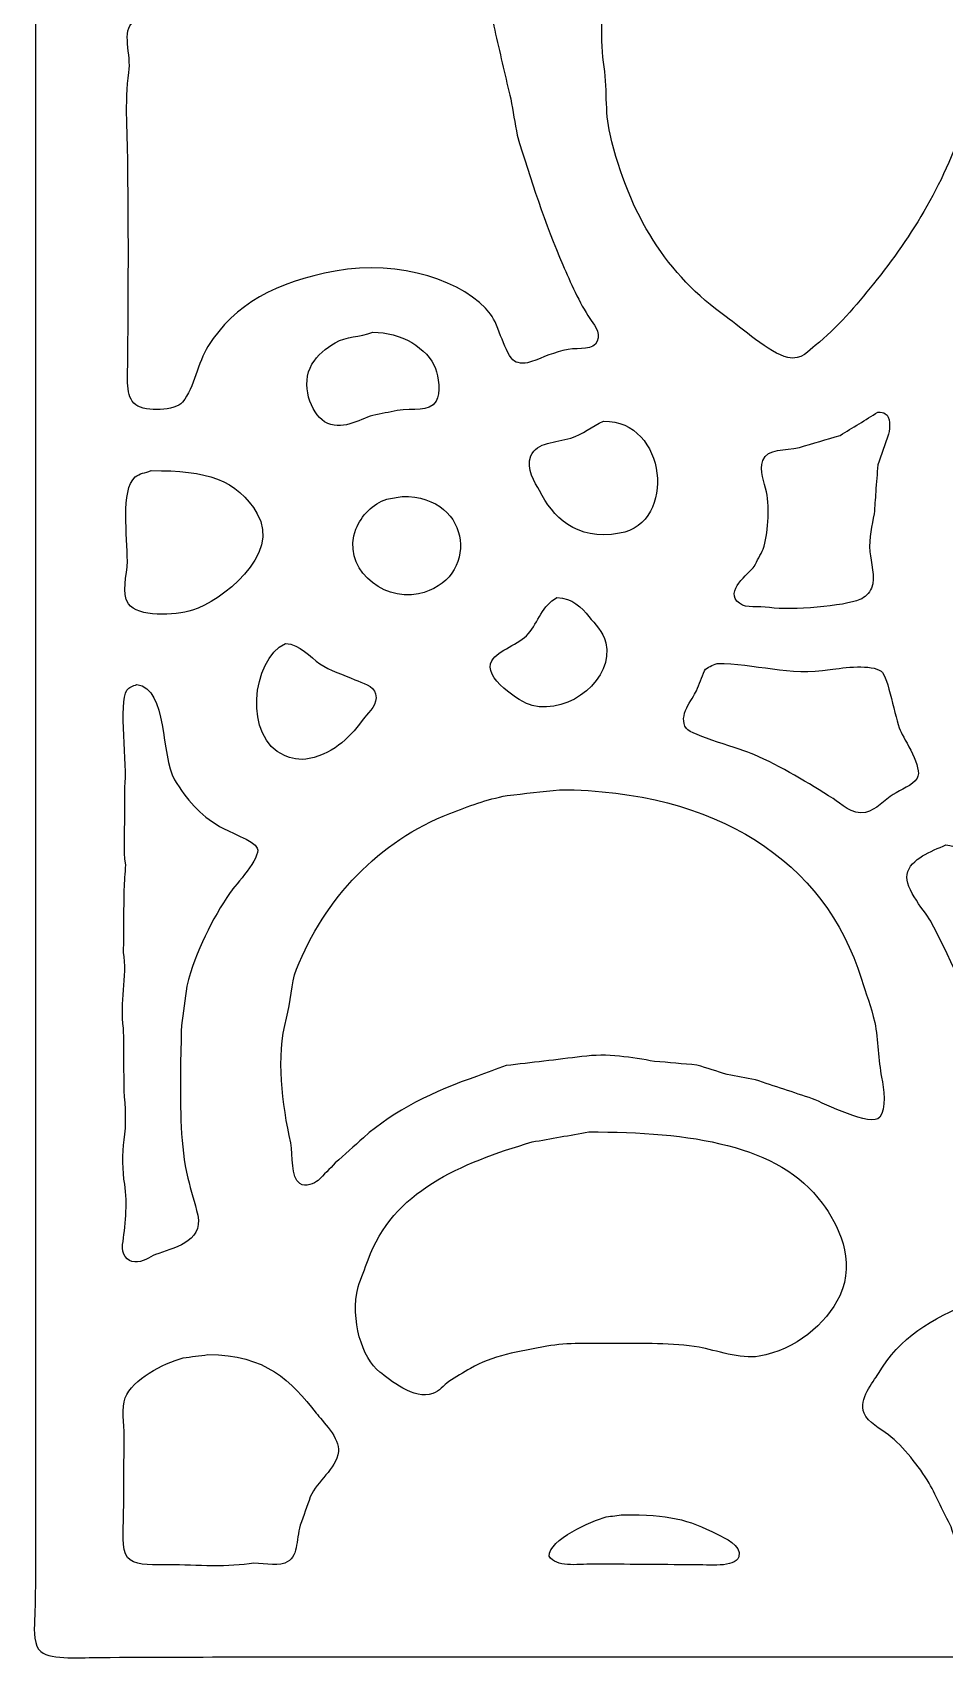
# Model space of a CAD drawing. Header units: centimetres. Extents: x 13.58 to 20.16, y 1.96 to 9.01.
# Drawn here: x 13.582 to 15.092, y 1.958 to 4.652 of the extents above; entities that cross this region are included whole.
import ezdxf

# ---------------------------------------------------------------- set-up
doc = ezdxf.new("R2010")
doc.units = ezdxf.units.CM
doc.header["$MEASUREMENT"] = 0
doc.layers.add('layer 1', color=7, linetype='Continuous')

msp = doc.modelspace()

# ---------------------------------------------------------------- linework, layer by layer
at = {"layer": 'layer 1', "color": 250}
for points, knots in [([(20.09499, 9.00071), (20.11954, 9.00091), (20.14098, 9.00149), (20.15032, 8.98676), (20.15032, 8.98676), (20.15737, 8.97564), (20.15465, 8.95196), (20.15471, 8.93447), (20.15471, 8.93447), (20.15471, 8.8938), (20.15471, 8.85312), (20.15471, 8.81245), (20.15471, 8.81245), (20.155, 8.65442), (20.15529, 8.49634), (20.15558, 8.33831), (20.15558, 8.33831), (20.15529, 8.29967), (20.155, 8.26102), (20.15471, 8.22239), (20.15471, 8.22239), (20.155, 7.52577), (20.15529, 6.82895), (20.15558, 6.13233), (20.15558, 6.13233), (20.15558, 6.03559), (20.15558, 5.93883), (20.15558, 5.84209), (20.15558, 5.84209), (20.15588, 5.80578), (20.15617, 5.76946), (20.15646, 5.73315), (20.15646, 5.73315), (20.15588, 5.67563), (20.15529, 5.61809), (20.15471, 5.56057), (20.15471, 5.56057), (20.155, 4.67804), (20.15529, 3.79524), (20.15558, 2.91271), (20.15558, 2.91271), (20.15558, 2.68583), (20.15558, 2.45888), (20.15558, 2.232), (20.15558, 2.232), (20.15529, 2.16896), (20.155, 2.1059), (20.15471, 2.04287), (20.15471, 2.04287), (20.1513, 2.02044), (20.16038, 1.9897), (20.14944, 1.97488), (20.14944, 1.97488), (20.13669, 1.95762), (20.082, 1.96339), (20.05284, 1.96355), (20.05284, 1.96355), (19.96562, 1.96355), (19.87838, 1.96355), (19.79116, 1.96355), (19.79116, 1.96355), (19.42531, 1.96355), (19.05935, 1.96355), (18.6935, 1.96355), (18.6935, 1.96355), (17.43351, 1.96355), (16.17314, 1.96355), (14.91315, 1.96355), (14.91315, 1.96355), (14.58945, 1.96355), (14.26564, 1.96355), (13.94194, 1.96355), (13.94194, 1.96355), (13.8597, 1.96326), (13.77743, 1.96297), (13.69519, 1.96268), (13.69519, 1.96268), (13.66416, 1.96268), (13.61402, 1.95778), (13.59596, 1.97227), (13.59596, 1.97227), (13.58452, 1.98144), (13.58447, 2.00413), (13.58542, 2.02544), (13.58542, 2.02544), (13.58716, 2.06453), (13.58717, 2.10839), (13.58718, 2.15007), (13.58718, 2.15007), (13.58718, 2.32611), (13.58718, 2.50221), (13.58718, 2.67825), (13.58718, 2.67825), (13.58718, 3.39781), (13.58718, 4.1176), (13.58718, 4.83716), (13.58718, 4.83716), (13.58718, 5.88353), (13.58718, 6.93022), (13.58718, 7.9766), (13.58718, 7.9766), (13.58718, 8.23108), (13.58718, 8.48563), (13.58718, 8.74011), (13.58718, 8.74011), (13.58718, 8.79937), (13.58718, 8.85865), (13.58718, 8.91791), (13.58718, 8.91791), (13.58734, 8.94706), (13.58217, 8.97961), (13.60035, 8.99286), (13.60035, 8.99286), (13.62164, 9.00839), (13.6652, 8.99439), (13.69606, 8.99897), (13.69606, 8.99897), (13.80406, 8.99897), (13.91209, 8.99897), (14.02009, 8.99897), (14.02009, 8.99897), (14.40994, 8.99897), (14.79991, 8.99897), (15.18976, 8.99897), (15.18976, 8.99897), (16.34556, 8.99897), (17.5017, 8.99897), (18.6575, 8.99897), (18.6575, 8.99897), (18.99554, 8.99897), (19.33369, 8.99897), (19.67173, 8.99897), (19.67173, 8.99897), (19.81281, 8.99955), (19.95392, 9.00013), (20.09499, 9.00071)], [0, 0, 0, 0, 0.0285714, 0.0285714, 0.0285714, 0.0285714, 0.0571429, 0.0571429, 0.0571429, 0.0571429, 0.0857143, 0.0857143, 0.0857143, 0.0857143, 0.1142857, 0.1142857, 0.1142857, 0.1142857, 0.1428571, 0.1428571, 0.1428571, 0.1428571, 0.1714286, 0.1714286, 0.1714286, 0.1714286, 0.2, 0.2, 0.2, 0.2, 0.2285714, 0.2285714, 0.2285714, 0.2285714, 0.2571429, 0.2571429, 0.2571429, 0.2571429, 0.2857143, 0.2857143, 0.2857143, 0.2857143, 0.3142857, 0.3142857, 0.3142857, 0.3142857, 0.3428571, 0.3428571, 0.3428571, 0.3428571, 0.3714286, 0.3714286, 0.3714286, 0.3714286, 0.4, 0.4, 0.4, 0.4, 0.4285714, 0.4285714, 0.4285714, 0.4285714, 0.4571429, 0.4571429, 0.4571429, 0.4571429, 0.4857143, 0.4857143, 0.4857143, 0.4857143, 0.5142857, 0.5142857, 0.5142857, 0.5142857, 0.5428571, 0.5428571, 0.5428571, 0.5428571, 0.5714286, 0.5714286, 0.5714286, 0.5714286, 0.6, 0.6, 0.6, 0.6, 0.6285714, 0.6285714, 0.6285714, 0.6285714, 0.6571429, 0.6571429, 0.6571429, 0.6571429, 0.6857143, 0.6857143, 0.6857143, 0.6857143, 0.7142857, 0.7142857, 0.7142857, 0.7142857, 0.7428571, 0.7428571, 0.7428571, 0.7428571, 0.7714286, 0.7714286, 0.7714286, 0.7714286, 0.8, 0.8, 0.8, 0.8, 0.8285714, 0.8285714, 0.8285714, 0.8285714, 0.8571429, 0.8571429, 0.8571429, 0.8571429, 0.8857143, 0.8857143, 0.8857143, 0.8857143, 0.9142857, 0.9142857, 0.9142857, 0.9142857, 0.9428571, 0.9428571, 0.9428571, 0.9428571, 1, 1, 1, 1]), ([(14.98428, 5.11345), (14.94062, 5.08709), (14.95148, 5.06266), (14.94213, 5.0045), (14.94213, 5.0045), (14.94213, 4.99434), (14.94213, 4.98417), (14.94213, 4.974), (14.94213, 4.974), (14.92618, 4.87451), (14.94777, 4.69403), (14.85256, 4.67766), (14.85256, 4.67766), (14.83058, 4.67388), (14.81215, 4.68315), (14.80075, 4.69073), (14.80075, 4.69073), (14.73442, 4.73485), (14.75511, 4.86558), (14.77089, 4.95134), (14.77089, 4.95134), (14.77382, 4.97487), (14.77675, 4.9984), (14.77968, 5.02194), (14.77968, 5.02194), (14.78535, 5.05381), (14.77695, 5.09873), (14.75245, 5.10386), (14.75245, 5.10386), (14.73518, 5.10748), (14.7168, 5.09238), (14.70767, 5.08556), (14.70767, 5.08556), (14.62007, 5.0201), (14.56954, 4.92339), (14.53819, 4.80142), (14.53819, 4.80142), (14.53384, 4.78449), (14.53515, 4.76742), (14.53204, 4.74826), (14.53204, 4.74826), (14.52595, 4.71065), (14.52086, 4.6457), (14.52765, 4.60358), (14.52765, 4.60358), (14.53439, 4.56181), (14.52928, 4.5216), (14.53819, 4.48417), (14.53819, 4.48417), (14.57017, 4.34987), (14.63304, 4.251), (14.7305, 4.18173), (14.7305, 4.18173), (14.75519, 4.16418), (14.80192, 4.12161), (14.83236, 4.11462), (14.83236, 4.11462), (14.85551, 4.1093), (14.86759, 4.12633), (14.87803, 4.13466), (14.87803, 4.13466), (14.9143, 4.16365), (14.94558, 4.20048), (14.97462, 4.23664), (14.97462, 4.23664), (15.03822, 4.31583), (15.09475, 4.40672), (15.12829, 4.51555), (15.12829, 4.51555), (15.13239, 4.53908), (15.13649, 4.56261), (15.14059, 4.58614), (15.14059, 4.58614), (15.154, 4.64411), (15.1635, 4.74137), (15.14849, 4.80927), (15.14849, 4.80927), (15.14205, 4.84471), (15.13561, 4.88016), (15.12917, 4.9156), (15.12917, 4.9156), (15.12302, 4.92867), (15.11688, 4.94175), (15.11073, 4.95482), (15.11073, 4.95482), (15.08971, 5.00336), (15.04874, 5.11399), (14.98428, 5.11345)], [0, 0, 0, 0, 0.0434783, 0.0434783, 0.0434783, 0.0434783, 0.0869565, 0.0869565, 0.0869565, 0.0869565, 0.1304348, 0.1304348, 0.1304348, 0.1304348, 0.173913, 0.173913, 0.173913, 0.173913, 0.2173913, 0.2173913, 0.2173913, 0.2173913, 0.2608696, 0.2608696, 0.2608696, 0.2608696, 0.3043478, 0.3043478, 0.3043478, 0.3043478, 0.3478261, 0.3478261, 0.3478261, 0.3478261, 0.3913043, 0.3913043, 0.3913043, 0.3913043, 0.4347826, 0.4347826, 0.4347826, 0.4347826, 0.4782609, 0.4782609, 0.4782609, 0.4782609, 0.5217391, 0.5217391, 0.5217391, 0.5217391, 0.5652174, 0.5652174, 0.5652174, 0.5652174, 0.6086957, 0.6086957, 0.6086957, 0.6086957, 0.6521739, 0.6521739, 0.6521739, 0.6521739, 0.6956522, 0.6956522, 0.6956522, 0.6956522, 0.7391304, 0.7391304, 0.7391304, 0.7391304, 0.7826087, 0.7826087, 0.7826087, 0.7826087, 0.826087, 0.826087, 0.826087, 0.826087, 0.8695652, 0.8695652, 0.8695652, 0.8695652, 0.9130435, 0.9130435, 0.9130435, 0.9130435, 1, 1, 1, 1]), ([(14.29934, 4.79881), (14.23084, 4.75943), (14.15456, 4.7309), (14.06663, 4.70904), (14.06663, 4.70904), (14.02583, 4.69889), (13.97679, 4.69849), (13.93667, 4.68986), (13.93667, 4.68986), (13.89726, 4.68138), (13.85057, 4.68605), (13.80846, 4.6794), (13.80846, 4.6794), (13.78588, 4.67584), (13.76393, 4.68127), (13.74963, 4.67069), (13.74963, 4.67069), (13.72843, 4.655), (13.74642, 4.61583), (13.74173, 4.58614), (13.74173, 4.58614), (13.73423, 4.53879), (13.73997, 4.47927), (13.73997, 4.42664), (13.73997, 4.42664), (13.74026, 4.38133), (13.74056, 4.336), (13.74085, 4.29068), (13.74085, 4.29068), (13.74056, 4.23083), (13.74026, 4.17097), (13.73997, 4.11113), (13.73997, 4.11113), (13.73997, 4.08139), (13.73492, 4.04943), (13.75314, 4.03618), (13.75314, 4.03618), (13.76985, 4.02402), (13.81885, 4.02635), (13.83042, 4.04053), (13.83042, 4.04053), (13.85048, 4.06515), (13.85576, 4.10606), (13.87257, 4.13292), (13.87257, 4.13292), (13.91675, 4.20354), (13.98588, 4.23968), (14.08332, 4.25756), (14.08332, 4.25756), (14.19043, 4.27721), (14.29926, 4.24061), (14.34061, 4.18609), (14.34061, 4.18609), (14.35388, 4.16859), (14.36428, 4.11906), (14.38013, 4.10852), (14.38013, 4.10852), (14.3872, 4.10381), (14.39995, 4.10471), (14.40823, 4.10765), (14.40823, 4.10765), (14.42769, 4.11456), (14.4455, 4.12355), (14.46882, 4.12769), (14.46882, 4.12769), (14.4882, 4.13113), (14.51054, 4.12593), (14.51711, 4.14164), (14.51711, 4.14164), (14.52344, 4.15676), (14.51002, 4.17135), (14.50482, 4.17911), (14.50482, 4.17911), (14.48779, 4.20457), (14.47233, 4.23966), (14.46004, 4.26802), (14.46004, 4.26802), (14.43117, 4.3346), (14.40617, 4.41029), (14.38452, 4.48243), (14.38452, 4.48243), (14.381, 4.50247), (14.37749, 4.52252), (14.37398, 4.54256), (14.37398, 4.54256), (14.3654, 4.57649), (14.35749, 4.61377), (14.34851, 4.64977), (14.34851, 4.64977), (14.34207, 4.68579), (14.33563, 4.72182), (14.32919, 4.75785), (14.32919, 4.75785), (14.32676, 4.76946), (14.32787, 4.78183), (14.32217, 4.79009), (14.32217, 4.79009), (14.31765, 4.79665), (14.3109, 4.79892), (14.29934, 4.79881)], [0, 0, 0, 0, 0.0384615, 0.0384615, 0.0384615, 0.0384615, 0.0769231, 0.0769231, 0.0769231, 0.0769231, 0.1153846, 0.1153846, 0.1153846, 0.1153846, 0.1538462, 0.1538462, 0.1538462, 0.1538462, 0.1923077, 0.1923077, 0.1923077, 0.1923077, 0.2307692, 0.2307692, 0.2307692, 0.2307692, 0.2692308, 0.2692308, 0.2692308, 0.2692308, 0.3076923, 0.3076923, 0.3076923, 0.3076923, 0.3461538, 0.3461538, 0.3461538, 0.3461538, 0.3846154, 0.3846154, 0.3846154, 0.3846154, 0.4230769, 0.4230769, 0.4230769, 0.4230769, 0.4615385, 0.4615385, 0.4615385, 0.4615385, 0.5, 0.5, 0.5, 0.5, 0.5384615, 0.5384615, 0.5384615, 0.5384615, 0.5769231, 0.5769231, 0.5769231, 0.5769231, 0.6153846, 0.6153846, 0.6153846, 0.6153846, 0.6538462, 0.6538462, 0.6538462, 0.6538462, 0.6923077, 0.6923077, 0.6923077, 0.6923077, 0.7307692, 0.7307692, 0.7307692, 0.7307692, 0.7692308, 0.7692308, 0.7692308, 0.7692308, 0.8076923, 0.8076923, 0.8076923, 0.8076923, 0.8461538, 0.8461538, 0.8461538, 0.8461538, 0.8846154, 0.8846154, 0.8846154, 0.8846154, 0.9230769, 0.9230769, 0.9230769, 0.9230769, 1, 1, 1, 1]), ([(14.14567, 4.15645), (14.12344, 4.14822), (14.10151, 4.14966), (14.08332, 4.13902), (14.08332, 4.13902), (14.06854, 4.13038), (14.05335, 4.11799), (14.04468, 4.10329), (14.04468, 4.10329), (14.02568, 4.07106), (14.04224, 4.02258), (14.06576, 4.00828), (14.06576, 4.00828), (14.09344, 3.99146), (14.12226, 4.01166), (14.14567, 4.01874), (14.14567, 4.01874), (14.15913, 4.02136), (14.1726, 4.02397), (14.18606, 4.02659), (14.18606, 4.02659), (14.21283, 4.03123), (14.2386, 4.02318), (14.25016, 4.04228), (14.25016, 4.04228), (14.2582, 4.05555), (14.25426, 4.08309), (14.24928, 4.09631), (14.24928, 4.09631), (14.2366, 4.13001), (14.19158, 4.15667), (14.14567, 4.15645)], [0, 0, 0, 0, 0.1111111, 0.1111111, 0.1111111, 0.1111111, 0.2222222, 0.2222222, 0.2222222, 0.2222222, 0.3333333, 0.3333333, 0.3333333, 0.3333333, 0.4444444, 0.4444444, 0.4444444, 0.4444444, 0.5555556, 0.5555556, 0.5555556, 0.5555556, 0.6666667, 0.6666667, 0.6666667, 0.6666667, 0.7777778, 0.7777778, 0.7777778, 0.7777778, 1, 1, 1, 1]), ([(14.98165, 4.02397), (14.96086, 4.01119), (14.94008, 3.99841), (14.9193, 3.98562), (14.9193, 3.98562), (14.89676, 3.97894), (14.87422, 3.97226), (14.85168, 3.96558), (14.85168, 3.96558), (14.82782, 3.95914), (14.79925, 3.96551), (14.79109, 3.94379), (14.79109, 3.94379), (14.78507, 3.92777), (14.79436, 3.90712), (14.79724, 3.89236), (14.79724, 3.89236), (14.80292, 3.86326), (14.79967, 3.82155), (14.79197, 3.79736), (14.79197, 3.79736), (14.78699, 3.78778), (14.78202, 3.77819), (14.77704, 3.7686), (14.77704, 3.7686), (14.76845, 3.75693), (14.72608, 3.72735), (14.75245, 3.70759), (14.75245, 3.70759), (14.76485, 3.6983), (14.78256, 3.70372), (14.80251, 3.70062), (14.80251, 3.70062), (14.83817, 3.69506), (14.92669, 3.70325), (14.95179, 3.71369), (14.95179, 3.71369), (14.96002, 3.71712), (14.96778, 3.72455), (14.97111, 3.73286), (14.97111, 3.73286), (14.97813, 3.7504), (14.96999, 3.77639), (14.96847, 3.793), (14.96847, 3.793), (14.9663, 3.81674), (14.97197, 3.83667), (14.9755, 3.85576), (14.9755, 3.85576), (14.97638, 3.86796), (14.97725, 3.88016), (14.97813, 3.89236), (14.97813, 3.89236), (14.9793, 3.90718), (14.98047, 3.922), (14.98165, 3.93682), (14.98165, 3.93682), (14.9875, 3.95366), (14.99335, 3.97052), (14.99921, 3.98737), (14.99921, 3.98737), (15.00221, 3.99908), (15.00268, 4.01627), (14.99394, 4.02136), (14.99394, 4.02136), (14.9911, 4.02388), (14.98745, 4.02418), (14.98165, 4.02397)], [0, 0, 0, 0, 0.0555556, 0.0555556, 0.0555556, 0.0555556, 0.1111111, 0.1111111, 0.1111111, 0.1111111, 0.1666667, 0.1666667, 0.1666667, 0.1666667, 0.2222222, 0.2222222, 0.2222222, 0.2222222, 0.2777778, 0.2777778, 0.2777778, 0.2777778, 0.3333333, 0.3333333, 0.3333333, 0.3333333, 0.3888889, 0.3888889, 0.3888889, 0.3888889, 0.4444444, 0.4444444, 0.4444444, 0.4444444, 0.5, 0.5, 0.5, 0.5, 0.5555556, 0.5555556, 0.5555556, 0.5555556, 0.6111111, 0.6111111, 0.6111111, 0.6111111, 0.6666667, 0.6666667, 0.6666667, 0.6666667, 0.7222222, 0.7222222, 0.7222222, 0.7222222, 0.7777778, 0.7777778, 0.7777778, 0.7777778, 0.8333333, 0.8333333, 0.8333333, 0.8333333, 0.8888889, 0.8888889, 0.8888889, 0.8888889, 1, 1, 1, 1]), ([(14.52765, 4.00916), (14.50801, 4.00016), (14.4933, 3.98773), (14.47321, 3.98127), (14.47321, 3.98127), (14.4481, 3.97318), (14.41687, 3.97501), (14.40735, 3.95163), (14.40735, 3.95163), (14.39835, 3.92953), (14.41454, 3.90746), (14.4214, 3.89411), (14.4214, 3.89411), (14.44323, 3.85162), (14.48099, 3.81062), (14.554, 3.82351), (14.554, 3.82351), (14.65019, 3.84049), (14.63186, 4.01072), (14.52765, 4.00916)], [0, 0, 0, 0, 0.1666667, 0.1666667, 0.1666667, 0.1666667, 0.3333333, 0.3333333, 0.3333333, 0.3333333, 0.5, 0.5, 0.5, 0.5, 0.6666667, 0.6666667, 0.6666667, 0.6666667, 1, 1, 1, 1]), ([(13.77861, 3.92723), (13.76835, 3.92305), (13.75958, 3.92326), (13.75226, 3.91677), (13.75226, 3.91677), (13.7273, 3.89462), (13.73962, 3.8175), (13.73909, 3.77732), (13.73909, 3.77732), (13.73878, 3.75377), (13.72858, 3.72448), (13.74085, 3.70672), (13.74085, 3.70672), (13.75621, 3.68448), (13.81707, 3.68706), (13.8471, 3.69626), (13.8471, 3.69626), (13.89386, 3.71059), (13.99445, 3.788), (13.95423, 3.85576), (13.95423, 3.85576), (13.92045, 3.91268), (13.87105, 3.92784), (13.77861, 3.92723)], [0, 0, 0, 0, 0.1428571, 0.1428571, 0.1428571, 0.1428571, 0.2857143, 0.2857143, 0.2857143, 0.2857143, 0.4285714, 0.4285714, 0.4285714, 0.4285714, 0.5714286, 0.5714286, 0.5714286, 0.5714286, 0.7142857, 0.7142857, 0.7142857, 0.7142857, 1, 1, 1, 1]), ([(14.19396, 3.88452), (14.18548, 3.88307), (14.17698, 3.88161), (14.1685, 3.88016), (14.1685, 3.88016), (14.14526, 3.87271), (14.12632, 3.85236), (14.11757, 3.83048), (14.11757, 3.83048), (14.09334, 3.76996), (14.15801, 3.71016), (14.22119, 3.72328), (14.22119, 3.72328), (14.32218, 3.74424), (14.31296, 3.88621), (14.19396, 3.88452)], [0, 0, 0, 0, 0.2, 0.2, 0.2, 0.2, 0.4, 0.4, 0.4, 0.4, 0.6, 0.6, 0.6, 0.6, 1, 1, 1, 1]), ([(14.45038, 3.71718), (14.42617, 3.70453), (14.41962, 3.67676), (14.40296, 3.65704), (14.40296, 3.65704), (14.38868, 3.64013), (14.35279, 3.62989), (14.34237, 3.61259), (14.34237, 3.61259), (14.32611, 3.5856), (14.38914, 3.54343), (14.4091, 3.5385), (14.4091, 3.5385), (14.47239, 3.52288), (14.54521, 3.58379), (14.53116, 3.64222), (14.53116, 3.64222), (14.52648, 3.66173), (14.51378, 3.67252), (14.50306, 3.6858), (14.50306, 3.6858), (14.49139, 3.70026), (14.47582, 3.71685), (14.45038, 3.71718)], [0, 0, 0, 0, 0.1428571, 0.1428571, 0.1428571, 0.1428571, 0.2857143, 0.2857143, 0.2857143, 0.2857143, 0.4285714, 0.4285714, 0.4285714, 0.4285714, 0.5714286, 0.5714286, 0.5714286, 0.5714286, 0.7142857, 0.7142857, 0.7142857, 0.7142857, 1, 1, 1, 1]), ([(14.00077, 3.64135), (13.94448, 3.61358), (13.93145, 3.48448), (13.99902, 3.4557), (13.99902, 3.4557), (14.00894, 3.45147), (14.02481, 3.4469), (14.04029, 3.45047), (14.04029, 3.45047), (14.08506, 3.46081), (14.1092, 3.48765), (14.13249, 3.51933), (14.13249, 3.51933), (14.13879, 3.52788), (14.15463, 3.53986), (14.15006, 3.55768), (14.15006, 3.55768), (14.14652, 3.57144), (14.12815, 3.57585), (14.11581, 3.58121), (14.11581, 3.58121), (14.09746, 3.58919), (14.07377, 3.59626), (14.05785, 3.60736), (14.05785, 3.60736), (14.04145, 3.61879), (14.02554, 3.63958), (14.00077, 3.64135)], [0, 0, 0, 0, 0.125, 0.125, 0.125, 0.125, 0.25, 0.25, 0.25, 0.25, 0.375, 0.375, 0.375, 0.375, 0.5, 0.5, 0.5, 0.5, 0.625, 0.625, 0.625, 0.625, 0.75, 0.75, 0.75, 0.75, 1, 1, 1, 1]), ([(14.71557, 3.60823), (14.70715, 3.60413), (14.69971, 3.60303), (14.6945, 3.59603), (14.6945, 3.59603), (14.69011, 3.58499), (14.68572, 3.57394), (14.68132, 3.56291), (14.68132, 3.56291), (14.67521, 3.54886), (14.64983, 3.52178), (14.66464, 3.50015), (14.66464, 3.50015), (14.67177, 3.48974), (14.75773, 3.46544), (14.77616, 3.45744), (14.77616, 3.45744), (14.82148, 3.4378), (14.86672, 3.40977), (14.90788, 3.38423), (14.90788, 3.38423), (14.92042, 3.37645), (14.9384, 3.35641), (14.96145, 3.36157), (14.96145, 3.36157), (14.97909, 3.36552), (14.99288, 3.38234), (15.00711, 3.3912), (15.00711, 3.3912), (15.01976, 3.39909), (15.03876, 3.40574), (15.04663, 3.41822), (15.04663, 3.41822), (15.05701, 3.43471), (15.02496, 3.4827), (15.01853, 3.49754), (15.01853, 3.49754), (15.0103, 3.51649), (14.99897, 3.58634), (14.98691, 3.59515), (14.98691, 3.59515), (14.97114, 3.60669), (14.92613, 3.60155), (14.90261, 3.59777), (14.90261, 3.59777), (14.8362, 3.5871), (14.77693, 3.60836), (14.71557, 3.60823)], [0, 0, 0, 0, 0.0769231, 0.0769231, 0.0769231, 0.0769231, 0.1538462, 0.1538462, 0.1538462, 0.1538462, 0.2307692, 0.2307692, 0.2307692, 0.2307692, 0.3076923, 0.3076923, 0.3076923, 0.3076923, 0.3846154, 0.3846154, 0.3846154, 0.3846154, 0.4615385, 0.4615385, 0.4615385, 0.4615385, 0.5384615, 0.5384615, 0.5384615, 0.5384615, 0.6153846, 0.6153846, 0.6153846, 0.6153846, 0.6923077, 0.6923077, 0.6923077, 0.6923077, 0.7692308, 0.7692308, 0.7692308, 0.7692308, 0.8461538, 0.8461538, 0.8461538, 0.8461538, 1, 1, 1, 1]), ([(13.7549, 3.57337), (13.74809, 3.57027), (13.74212, 3.56949), (13.73821, 3.56378), (13.73821, 3.56378), (13.72417, 3.54326), (13.74023, 3.43828), (13.7347, 3.40341), (13.7347, 3.40341), (13.7347, 3.38743), (13.7347, 3.37145), (13.7347, 3.35547), (13.7347, 3.35547), (13.73514, 3.32692), (13.73231, 3.30013), (13.73646, 3.27441), (13.73646, 3.27441), (13.73558, 3.26076), (13.7347, 3.2471), (13.73382, 3.23345), (13.73382, 3.23345), (13.73353, 3.19888), (13.73324, 3.1643), (13.73294, 3.12973), (13.73294, 3.12973), (13.73936, 3.08938), (13.72623, 3.04631), (13.73294, 3.00422), (13.73294, 3.00422), (13.73324, 2.96965), (13.73353, 2.93507), (13.73382, 2.9005), (13.73382, 2.9005), (13.73601, 2.87544), (13.7378, 2.84387), (13.73382, 2.81945), (13.73382, 2.81945), (13.73017, 2.79703), (13.7313, 2.76742), (13.7347, 2.74623), (13.7347, 2.74623), (13.7399, 2.71388), (13.73538, 2.67377), (13.73119, 2.646), (13.73119, 2.646), (13.72881, 2.63023), (13.73841, 2.61822), (13.75139, 2.61724), (13.75139, 2.61724), (13.76413, 2.61628), (13.77621, 2.6257), (13.78563, 2.62944), (13.78563, 2.62944), (13.81361, 2.64056), (13.86468, 2.64887), (13.85588, 2.69481), (13.85588, 2.69481), (13.85032, 2.71515), (13.84476, 2.73549), (13.8392, 2.75582), (13.8392, 2.75582), (13.82651, 2.8098), (13.82692, 2.86847), (13.8269, 2.93275), (13.8269, 2.93275), (13.82749, 2.95803), (13.82808, 2.98331), (13.82866, 3.00858), (13.82866, 3.00858), (13.83159, 3.03037), (13.83452, 3.05216), (13.83744, 3.07395), (13.83744, 3.07395), (13.85259, 3.13274), (13.87955, 3.18453), (13.90945, 3.22909), (13.90945, 3.22909), (13.91774, 3.24145), (13.96069, 3.28588), (13.95423, 3.3023), (13.95423, 3.3023), (13.94937, 3.31467), (13.90503, 3.33008), (13.89189, 3.33804), (13.89189, 3.33804), (13.85955, 3.35762), (13.83654, 3.38291), (13.81725, 3.41561), (13.81725, 3.41561), (13.79389, 3.45518), (13.80657, 3.56635), (13.7549, 3.57337)], [0, 0, 0, 0, 0.0416667, 0.0416667, 0.0416667, 0.0416667, 0.0833333, 0.0833333, 0.0833333, 0.0833333, 0.125, 0.125, 0.125, 0.125, 0.1666667, 0.1666667, 0.1666667, 0.1666667, 0.2083333, 0.2083333, 0.2083333, 0.2083333, 0.25, 0.25, 0.25, 0.25, 0.2916667, 0.2916667, 0.2916667, 0.2916667, 0.3333333, 0.3333333, 0.3333333, 0.3333333, 0.375, 0.375, 0.375, 0.375, 0.4166667, 0.4166667, 0.4166667, 0.4166667, 0.4583333, 0.4583333, 0.4583333, 0.4583333, 0.5, 0.5, 0.5, 0.5, 0.5416667, 0.5416667, 0.5416667, 0.5416667, 0.5833333, 0.5833333, 0.5833333, 0.5833333, 0.625, 0.625, 0.625, 0.625, 0.6666667, 0.6666667, 0.6666667, 0.6666667, 0.7083333, 0.7083333, 0.7083333, 0.7083333, 0.75, 0.75, 0.75, 0.75, 0.7916667, 0.7916667, 0.7916667, 0.7916667, 0.8333333, 0.8333333, 0.8333333, 0.8333333, 0.875, 0.875, 0.875, 0.875, 0.9166667, 0.9166667, 0.9166667, 0.9166667, 1, 1, 1, 1]), ([(14.45477, 3.39905), (14.42579, 3.39585), (14.39681, 3.39266), (14.36783, 3.38946), (14.36783, 3.38946), (14.33316, 3.38276), (14.30431, 3.37205), (14.27299, 3.35983), (14.27299, 3.35983), (14.156, 3.31418), (14.06506, 3.2184), (14.01921, 3.10184), (14.01921, 3.10184), (14.00983, 3.07797), (14.00979, 3.04752), (14.00253, 3.02078), (14.00253, 3.02078), (13.98506, 2.95638), (13.99584, 2.87867), (14.00956, 2.81422), (14.00956, 2.81422), (14.01404, 2.79316), (14.00908, 2.75741), (14.02448, 2.74711), (14.02448, 2.74711), (14.03457, 2.74036), (14.0487, 2.74742), (14.05522, 2.75233), (14.05522, 2.75233), (14.06458, 2.76192), (14.07395, 2.77151), (14.08332, 2.7811), (14.08332, 2.7811), (14.09883, 2.79504), (14.11435, 2.80899), (14.12986, 2.82293), (14.12986, 2.82293), (14.18172, 2.86857), (14.24591, 2.89984), (14.31866, 2.92491), (14.31866, 2.92491), (14.33446, 2.93072), (14.35027, 2.93653), (14.36608, 2.94234), (14.36608, 2.94234), (14.40793, 2.94728), (14.4498, 2.95222), (14.49165, 2.95716), (14.49165, 2.95716), (14.53402, 2.96351), (14.57475, 2.95548), (14.61195, 2.94931), (14.61195, 2.94931), (14.63537, 2.94728), (14.65879, 2.94524), (14.6822, 2.94321), (14.6822, 2.94321), (14.69889, 2.93798), (14.71557, 2.93275), (14.73226, 2.92752), (14.73226, 2.92752), (14.74777, 2.92462), (14.76328, 2.92171), (14.7788, 2.91881), (14.7788, 2.91881), (14.81041, 2.90835), (14.84203, 2.89789), (14.87364, 2.88743), (14.87364, 2.88743), (14.89243, 2.8799), (14.97119, 2.83959), (14.98516, 2.85692), (14.98516, 2.85692), (14.99577, 2.87009), (14.99145, 2.90473), (14.98779, 2.92316), (14.98779, 2.92316), (14.98227, 2.95101), (14.98268, 2.98452), (14.97638, 3.01381), (14.97638, 3.01381), (14.97074, 3.04001), (14.96143, 3.06233), (14.95442, 3.08528), (14.95442, 3.08528), (14.89446, 3.28179), (14.71293, 3.39791), (14.45477, 3.39905)], [0, 0, 0, 0, 0.0434783, 0.0434783, 0.0434783, 0.0434783, 0.0869565, 0.0869565, 0.0869565, 0.0869565, 0.1304348, 0.1304348, 0.1304348, 0.1304348, 0.173913, 0.173913, 0.173913, 0.173913, 0.2173913, 0.2173913, 0.2173913, 0.2173913, 0.2608696, 0.2608696, 0.2608696, 0.2608696, 0.3043478, 0.3043478, 0.3043478, 0.3043478, 0.3478261, 0.3478261, 0.3478261, 0.3478261, 0.3913043, 0.3913043, 0.3913043, 0.3913043, 0.4347826, 0.4347826, 0.4347826, 0.4347826, 0.4782609, 0.4782609, 0.4782609, 0.4782609, 0.5217391, 0.5217391, 0.5217391, 0.5217391, 0.5652174, 0.5652174, 0.5652174, 0.5652174, 0.6086957, 0.6086957, 0.6086957, 0.6086957, 0.6521739, 0.6521739, 0.6521739, 0.6521739, 0.6956522, 0.6956522, 0.6956522, 0.6956522, 0.7391304, 0.7391304, 0.7391304, 0.7391304, 0.7826087, 0.7826087, 0.7826087, 0.7826087, 0.826087, 0.826087, 0.826087, 0.826087, 0.8695652, 0.8695652, 0.8695652, 0.8695652, 0.9130435, 0.9130435, 0.9130435, 0.9130435, 1, 1, 1, 1]), ([(15.09405, 3.30753), (15.07088, 3.29715), (15.03557, 3.28564), (15.02994, 3.25872), (15.02994, 3.25872), (15.02506, 3.23534), (15.06215, 3.19526), (15.07121, 3.17767), (15.07121, 3.17767), (15.10508, 3.11197), (15.1383, 3.04104), (15.15639, 2.9589), (15.15639, 2.9589), (15.16283, 2.91445), (15.16927, 2.86999), (15.17571, 2.82555), (15.17571, 2.82555), (15.17917, 2.80448), (15.16893, 2.77899), (15.18274, 2.76802), (15.18274, 2.76802), (15.20129, 2.75329), (15.23367, 2.78292), (15.24684, 2.79068), (15.24684, 2.79068), (15.28832, 2.81513), (15.33191, 2.8379), (15.37856, 2.8578), (15.37856, 2.8578), (15.39973, 2.86682), (15.42544, 2.87265), (15.4453, 2.88133), (15.4453, 2.88133), (15.46269, 2.88893), (15.48205, 2.89085), (15.50238, 2.89702), (15.50238, 2.89702), (15.52159, 2.90284), (15.53948, 2.91083), (15.56121, 2.91532), (15.56121, 2.91532), (15.58025, 2.91926), (15.61075, 2.91582), (15.61829, 2.93101), (15.61829, 2.93101), (15.62545, 2.94526), (15.60549, 2.95444), (15.59721, 2.95977), (15.59721, 2.95977), (15.58497, 2.96766), (15.57102, 2.971), (15.55594, 2.9772), (15.55594, 2.9772), (15.53458, 2.9894), (15.5132, 3.00161), (15.49184, 3.01381), (15.49184, 3.01381), (15.44122, 3.04521), (15.39065, 3.0753), (15.34343, 3.10968), (15.34343, 3.10968), (15.29661, 3.14803), (15.24976, 3.18639), (15.20293, 3.22473), (15.20293, 3.22473), (15.17705, 3.24476), (15.13071, 3.30748), (15.09405, 3.30753)], [0, 0, 0, 0, 0.0555556, 0.0555556, 0.0555556, 0.0555556, 0.1111111, 0.1111111, 0.1111111, 0.1111111, 0.1666667, 0.1666667, 0.1666667, 0.1666667, 0.2222222, 0.2222222, 0.2222222, 0.2222222, 0.2777778, 0.2777778, 0.2777778, 0.2777778, 0.3333333, 0.3333333, 0.3333333, 0.3333333, 0.3888889, 0.3888889, 0.3888889, 0.3888889, 0.4444444, 0.4444444, 0.4444444, 0.4444444, 0.5, 0.5, 0.5, 0.5, 0.5555556, 0.5555556, 0.5555556, 0.5555556, 0.6111111, 0.6111111, 0.6111111, 0.6111111, 0.6666667, 0.6666667, 0.6666667, 0.6666667, 0.7222222, 0.7222222, 0.7222222, 0.7222222, 0.7777778, 0.7777778, 0.7777778, 0.7777778, 0.8333333, 0.8333333, 0.8333333, 0.8333333, 0.8888889, 0.8888889, 0.8888889, 0.8888889, 1, 1, 1, 1]), ([(14.50306, 2.83252), (14.47175, 2.827), (14.44042, 2.82148), (14.4091, 2.81596), (14.4091, 2.81596), (14.29119, 2.78088), (14.17734, 2.73372), (14.13776, 2.62073), (14.13776, 2.62073), (14.1322, 2.60591), (14.12664, 2.59109), (14.12108, 2.57628), (14.12108, 2.57628), (14.10789, 2.52101), (14.12769, 2.45812), (14.15708, 2.43508), (14.15708, 2.43508), (14.17291, 2.42267), (14.21436, 2.38816), (14.24489, 2.39934), (14.24489, 2.39934), (14.25567, 2.40329), (14.26267, 2.41313), (14.27124, 2.41939), (14.27124, 2.41939), (14.28324, 2.42665), (14.29524, 2.43392), (14.30724, 2.44118), (14.30724, 2.44118), (14.34135, 2.46105), (14.38879, 2.46985), (14.43369, 2.47779), (14.43369, 2.47779), (14.4681, 2.48387), (14.5058, 2.48214), (14.54434, 2.48214), (14.54434, 2.48214), (14.59365, 2.48215), (14.64175, 2.48376), (14.68572, 2.47604), (14.68572, 2.47604), (14.71289, 2.47127), (14.75431, 2.45565), (14.78494, 2.46123), (14.78494, 2.46123), (14.84548, 2.47224), (14.8957, 2.51312), (14.91842, 2.56146), (14.91842, 2.56146), (14.94613, 2.62041), (14.9152, 2.68004), (14.88944, 2.71486), (14.88944, 2.71486), (14.81802, 2.81137), (14.67202, 2.83274), (14.50306, 2.83252)], [0, 0, 0, 0, 0.0666667, 0.0666667, 0.0666667, 0.0666667, 0.1333333, 0.1333333, 0.1333333, 0.1333333, 0.2, 0.2, 0.2, 0.2, 0.2666667, 0.2666667, 0.2666667, 0.2666667, 0.3333333, 0.3333333, 0.3333333, 0.3333333, 0.4, 0.4, 0.4, 0.4, 0.4666667, 0.4666667, 0.4666667, 0.4666667, 0.5333333, 0.5333333, 0.5333333, 0.5333333, 0.6, 0.6, 0.6, 0.6, 0.6666667, 0.6666667, 0.6666667, 0.6666667, 0.7333333, 0.7333333, 0.7333333, 0.7333333, 0.8, 0.8, 0.8, 0.8, 0.8666667, 0.8666667, 0.8666667, 0.8666667, 1, 1, 1, 1]), ([(15.16693, 2.5571), (15.15727, 2.55507), (15.14761, 2.55303), (15.13795, 2.551), (15.13795, 2.551), (15.06932, 2.52328), (15.0182, 2.4925), (14.98252, 2.43246), (14.98252, 2.43246), (14.97389, 2.41793), (14.94927, 2.39084), (14.95881, 2.3671), (14.95881, 2.3671), (14.96538, 2.35076), (14.98616, 2.34168), (14.99921, 2.33136), (14.99921, 2.33136), (15.02434, 2.31149), (15.04959, 2.27844), (15.06682, 2.25117), (15.06682, 2.25117), (15.07882, 2.22706), (15.09083, 2.20294), (15.10283, 2.17883), (15.10283, 2.17883), (15.10896, 2.16321), (15.11019, 2.14423), (15.11951, 2.13177), (15.11951, 2.13177), (15.12523, 2.12412), (15.13638, 2.11902), (15.14761, 2.11695), (15.14761, 2.11695), (15.26234, 2.11637), (15.37711, 2.11579), (15.49184, 2.11521), (15.49184, 2.11521), (15.5273, 2.1152), (15.59055, 2.10715), (15.60687, 2.12741), (15.60687, 2.12741), (15.6156, 2.13824), (15.61832, 2.16962), (15.61478, 2.19104), (15.61478, 2.19104), (15.60585, 2.24498), (15.60378, 2.28878), (15.58404, 2.32962), (15.58404, 2.32962), (15.56935, 2.36001), (15.55818, 2.38844), (15.53926, 2.41416), (15.53926, 2.41416), (15.47006, 2.50819), (15.33217, 2.55739), (15.16693, 2.5571)], [0, 0, 0, 0, 0.0666667, 0.0666667, 0.0666667, 0.0666667, 0.1333333, 0.1333333, 0.1333333, 0.1333333, 0.2, 0.2, 0.2, 0.2, 0.2666667, 0.2666667, 0.2666667, 0.2666667, 0.3333333, 0.3333333, 0.3333333, 0.3333333, 0.4, 0.4, 0.4, 0.4, 0.4666667, 0.4666667, 0.4666667, 0.4666667, 0.5333333, 0.5333333, 0.5333333, 0.5333333, 0.6, 0.6, 0.6, 0.6, 0.6666667, 0.6666667, 0.6666667, 0.6666667, 0.7333333, 0.7333333, 0.7333333, 0.7333333, 0.8, 0.8, 0.8, 0.8, 0.8666667, 0.8666667, 0.8666667, 0.8666667, 1, 1, 1, 1]), ([(13.87257, 2.46384), (13.85881, 2.4621), (13.84505, 2.46035), (13.8313, 2.45861), (13.8313, 2.45861), (13.79848, 2.44886), (13.74713, 2.42296), (13.73558, 2.39237), (13.73558, 2.39237), (13.72932, 2.3758), (13.73382, 2.34966), (13.73382, 2.32875), (13.73382, 2.32875), (13.73353, 2.28459), (13.73324, 2.24042), (13.73294, 2.19627), (13.73294, 2.19627), (13.73258, 2.17417), (13.72919, 2.1411), (13.73909, 2.12828), (13.73909, 2.12828), (13.74943, 2.1149), (13.77489, 2.11608), (13.7988, 2.11608), (13.7988, 2.11608), (13.84529, 2.11608), (13.89729, 2.11126), (13.94106, 2.11782), (13.94106, 2.11782), (13.96069, 2.12077), (13.98356, 2.11232), (13.9999, 2.11869), (13.9999, 2.11869), (14.02304, 2.12772), (14.01792, 2.15677), (14.02536, 2.18145), (14.02536, 2.18145), (14.03092, 2.19714), (14.03649, 2.21283), (14.04205, 2.22851), (14.04205, 2.22851), (14.05358, 2.25518), (14.08395, 2.27315), (14.08859, 2.30347), (14.08859, 2.30347), (14.09188, 2.32499), (14.06135, 2.35473), (14.05171, 2.3671), (14.05171, 2.3671), (14.01045, 2.42), (13.96831, 2.46412), (13.87257, 2.46384)], [0, 0, 0, 0, 0.0714286, 0.0714286, 0.0714286, 0.0714286, 0.1428571, 0.1428571, 0.1428571, 0.1428571, 0.2142857, 0.2142857, 0.2142857, 0.2142857, 0.2857143, 0.2857143, 0.2857143, 0.2857143, 0.3571429, 0.3571429, 0.3571429, 0.3571429, 0.4285714, 0.4285714, 0.4285714, 0.4285714, 0.5, 0.5, 0.5, 0.5, 0.5714286, 0.5714286, 0.5714286, 0.5714286, 0.6428571, 0.6428571, 0.6428571, 0.6428571, 0.7142857, 0.7142857, 0.7142857, 0.7142857, 0.7857143, 0.7857143, 0.7857143, 0.7857143, 0.8571429, 0.8571429, 0.8571429, 0.8571429, 1, 1, 1, 1]), ([(14.56014, 2.19888), (14.55078, 2.19772), (14.54141, 2.19656), (14.53204, 2.19539), (14.53204, 2.19539), (14.50699, 2.1884), (14.43734, 2.15816), (14.4372, 2.13003), (14.4372, 2.13003), (14.45068, 2.11122), (14.4809, 2.11693), (14.51097, 2.11695), (14.51097, 2.11695), (14.56421, 2.11698), (14.61987, 2.11608), (14.67606, 2.11608), (14.67606, 2.11608), (14.70241, 2.11608), (14.74352, 2.11056), (14.75158, 2.12915), (14.75158, 2.12915), (14.75639, 2.14897), (14.72812, 2.1602), (14.71557, 2.16663), (14.71557, 2.16663), (14.66687, 2.19156), (14.63576, 2.1991), (14.56014, 2.19888)], [0, 0, 0, 0, 0.125, 0.125, 0.125, 0.125, 0.25, 0.25, 0.25, 0.25, 0.375, 0.375, 0.375, 0.375, 0.5, 0.5, 0.5, 0.5, 0.625, 0.625, 0.625, 0.625, 0.75, 0.75, 0.75, 0.75, 1, 1, 1, 1])]:
    msp.add_open_spline(points, degree=3, knots=knots, dxfattribs=at)

doc.saveas('drawing.dxf')
